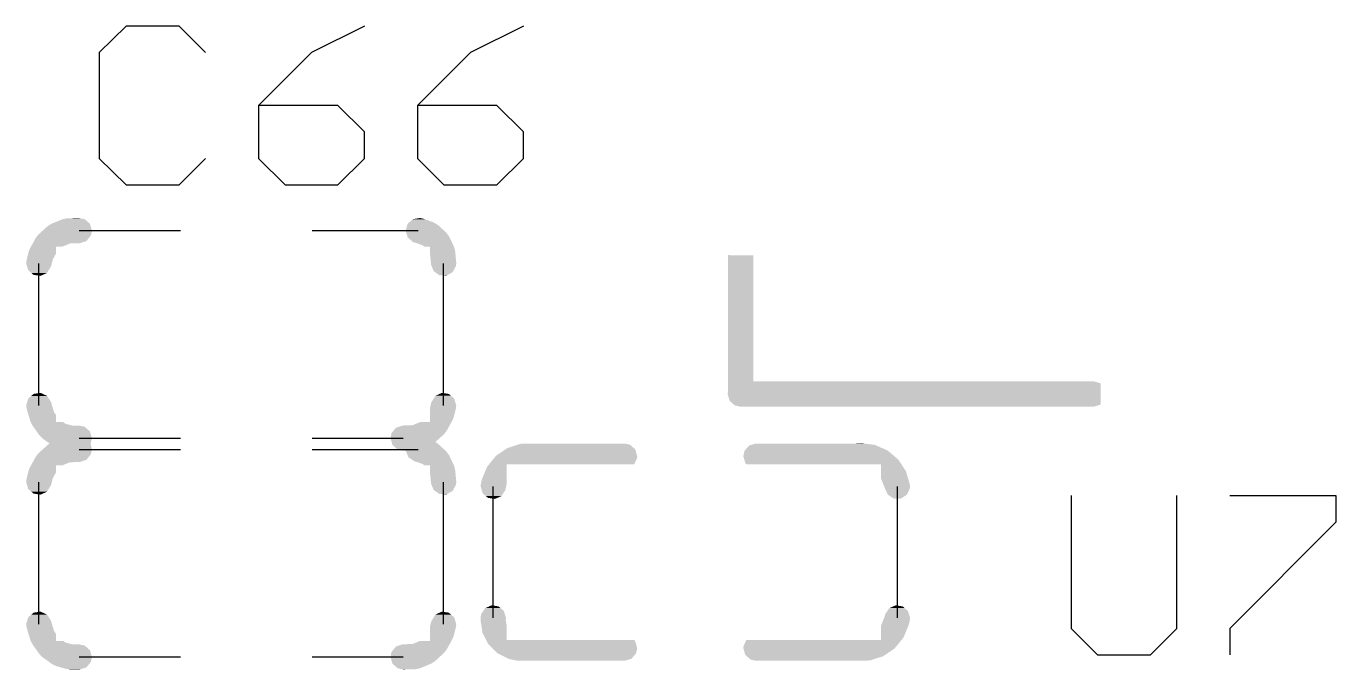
# Model space of a CAD drawing. Extents: x 0 to 3.48, y -0.08 to 2.34.
# Drawn here: x 0.3761 to 0.6354, y 0.6624 to 0.7898 of the extents above; entities that cross this region are included whole.
import ezdxf

# ---------------------------------------------------------------- set-up
doc = ezdxf.new("R2010")
doc.units = 0
doc.layers.add('GTO', color=7, linetype='Continuous')

msp = doc.modelspace()

# ---------------------------------------------------------------- linework, layer by layer
at = {"layer": 'GTO'}
for points in [[(0.4116, 0.7846), (0.4064, 0.7898), (0.3959, 0.7898), (0.3906, 0.7846), (0.3906, 0.7636), (0.3959, 0.7584), (0.4064, 0.7584), (0.4116, 0.7636)], [(0.4431, 0.7898), (0.4326, 0.7846), (0.4221, 0.7741), (0.4221, 0.7636), (0.4274, 0.7584), (0.4378, 0.7584), (0.4431, 0.7636), (0.4431, 0.7689), (0.4378, 0.7741), (0.4221, 0.7741)], [(0.4746, 0.7898), (0.4641, 0.7846), (0.4536, 0.7741), (0.4536, 0.7636), (0.4588, 0.7584), (0.4693, 0.7584), (0.4746, 0.7636), (0.4746, 0.7689), (0.4693, 0.7741), (0.4536, 0.7741)], [(0.38665, 0.74934), (0.40668, 0.74934)], [(0.43273, 0.74934), (0.45376, 0.74934)], [(0.37863, 0.71475), (0.37863, 0.74286)], [(0.45877, 0.71475), (0.45877, 0.74286)], [(0.38665, 0.70826), (0.40668, 0.70826)], [(0.43273, 0.70826), (0.45076, 0.70826)], [(0.38665, 0.70604), (0.40668, 0.70604)], [(0.43273, 0.70604), (0.45376, 0.70604)], [(0.37863, 0.67145), (0.37863, 0.69956)], [(0.45877, 0.67145), (0.45877, 0.69956)], [(0.4686, 0.6727), (0.4686, 0.6987)], [(0.5486, 0.6727), (0.5486, 0.6987)], [(0.583, 0.6969), (0.583, 0.6706), (0.5882, 0.6654), (0.5987, 0.6654), (0.6039, 0.6706), (0.6039, 0.6969)], [(0.6144, 0.6969), (0.6354, 0.6969), (0.6354, 0.6916), (0.6144, 0.6706), (0.6144, 0.6654)], [(0.38665, 0.66496), (0.40668, 0.66496)], [(0.43273, 0.66496), (0.45076, 0.66496)]]:
    msp.add_lwpolyline(points, dxfattribs=at)
for points in [[(0.37856, 0.74857), (0.37941, 0.74934), (0.38899, 0.74857), (0.38915, 0.74934)], [(0.37941, 0.74934), (0.38038, 0.75022), (0.38915, 0.74934), (0.38889, 0.75022)], [(0.38038, 0.75022), (0.38111, 0.75068), (0.38889, 0.75022), (0.38876, 0.75068)], [(0.38111, 0.75068), (0.38113, 0.75069), (0.38876, 0.75068), (0.38875, 0.75069)], [(0.38113, 0.75069), (0.38333, 0.75159), (0.38875, 0.75069), (0.38773, 0.75159)], [(0.38333, 0.75159), (0.38343, 0.75161), (0.38773, 0.75159), (0.3877, 0.75161)], [(0.38343, 0.75161), (0.3842, 0.75177), (0.3877, 0.75161), (0.3869, 0.75177)], [(0.3842, 0.75177), (0.38658, 0.75184), (0.3869, 0.75177), (0.38658, 0.75184)], [(0.45126, 0.74934), (0.45157, 0.75041), (0.45886, 0.74934), (0.4577, 0.75041)], [(0.45138, 0.74894), (0.45126, 0.74934), (0.45929, 0.74894), (0.45886, 0.74934)], [(0.45157, 0.75041), (0.45165, 0.75067), (0.4577, 0.75041), (0.45728, 0.75067)], [(0.45165, 0.75067), (0.45193, 0.75093), (0.45728, 0.75067), (0.45687, 0.75093)], [(0.45193, 0.75093), (0.45269, 0.7516), (0.45687, 0.75093), (0.45503, 0.7516)], [(0.45269, 0.7516), (0.45303, 0.75166), (0.45503, 0.7516), (0.45489, 0.75166)], [(0.45303, 0.75166), (0.45387, 0.75179), (0.45489, 0.75166), (0.45434, 0.75179)], [(0.45387, 0.75179), (0.45408, 0.75182), (0.45434, 0.75179), (0.45408, 0.75182)], [(0.37712, 0.74622), (0.37743, 0.74679), (0.38341, 0.74622), (0.3848, 0.74679)], [(0.37743, 0.74679), (0.37746, 0.74684), (0.3848, 0.74679), (0.38672, 0.74684)], [(0.37746, 0.74684), (0.3777, 0.74727), (0.38672, 0.74684), (0.38805, 0.74727)], [(0.3777, 0.74727), (0.37805, 0.74792), (0.38805, 0.74727), (0.38858, 0.74792)], [(0.37805, 0.74792), (0.37839, 0.74835), (0.38858, 0.74792), (0.38894, 0.74835)], [(0.37839, 0.74835), (0.37856, 0.74857), (0.38894, 0.74835), (0.38899, 0.74857)], [(0.4516, 0.7482), (0.45138, 0.74894), (0.45984, 0.7482), (0.45929, 0.74894)], [(0.45165, 0.748), (0.4516, 0.7482), (0.45994, 0.748), (0.45984, 0.7482)], [(0.45271, 0.74708), (0.45165, 0.748), (0.46039, 0.74708), (0.45994, 0.748)], [(0.45343, 0.74686), (0.45271, 0.74708), (0.46049, 0.74686), (0.46039, 0.74708)], [(0.45467, 0.74641), (0.45343, 0.74686), (0.46071, 0.74641), (0.46049, 0.74686)], [(0.37624, 0.7436), (0.37652, 0.74477), (0.38138, 0.7436), (0.38203, 0.74477)], [(0.37652, 0.74477), (0.3766, 0.74509), (0.38203, 0.74477), (0.38203, 0.74509)], [(0.3766, 0.7451), (0.37684, 0.74572), (0.38203, 0.7451), (0.38203, 0.74572)], [(0.3766, 0.74509), (0.3766, 0.7451), (0.38203, 0.74509), (0.38203, 0.7451)], [(0.37684, 0.74572), (0.37709, 0.74617), (0.38203, 0.74572), (0.38203, 0.74617)], [(0.37709, 0.74618), (0.37712, 0.74622), (0.38337, 0.74618), (0.38341, 0.74622)], [(0.37709, 0.74617), (0.37709, 0.74617), (0.38203, 0.74617), (0.38204, 0.74617)], [(0.37709, 0.74617), (0.37709, 0.74618), (0.38336, 0.74617), (0.38337, 0.74618)], [(0.4549, 0.74619), (0.45467, 0.74641), (0.46081, 0.74619), (0.46071, 0.74641)], [(0.45492, 0.74618), (0.4549, 0.74619), (0.46082, 0.74618), (0.46081, 0.74619)], [(0.45492, 0.74617), (0.45492, 0.74618), (0.46082, 0.74617), (0.46082, 0.74618)], [(0.45608, 0.74533), (0.45608, 0.74617), (0.46105, 0.74533), (0.46082, 0.74617)], [(0.45608, 0.7445), (0.45608, 0.74533), (0.46113, 0.7445), (0.46105, 0.74533)], [(0.45611, 0.74443), (0.45608, 0.7445), (0.46114, 0.74443), (0.46113, 0.7445)], [(0.45612, 0.74442), (0.45611, 0.74443), (0.46114, 0.74442), (0.46114, 0.74443)], [(0.45624, 0.74309), (0.45612, 0.74442), (0.46126, 0.74309), (0.46114, 0.74442)], [(0.5151, 0.74447), (0.5151, 0.74448), (0.5201, 0.74447), (0.5151, 0.74448)], [(0.5151, 0.71951), (0.5151, 0.74447), (0.5201, 0.71951), (0.5201, 0.74447)], [(0.37613, 0.74285), (0.3762, 0.74344), (0.3812, 0.74285), (0.38135, 0.74344)], [(0.3763, 0.74227), (0.37613, 0.74285), (0.38106, 0.74227), (0.3812, 0.74285)], [(0.3762, 0.74344), (0.37624, 0.7436), (0.38135, 0.74344), (0.38138, 0.7436)], [(0.37653, 0.74151), (0.3763, 0.74227), (0.38059, 0.74151), (0.38106, 0.74227)], [(0.37717, 0.74094), (0.37653, 0.74151), (0.38024, 0.74094), (0.38059, 0.74151)], [(0.45626, 0.74285), (0.45624, 0.74309), (0.46127, 0.74285), (0.46126, 0.74309)], [(0.45628, 0.74262), (0.45626, 0.74285), (0.46125, 0.74262), (0.46127, 0.74285)], [(0.45639, 0.74234), (0.45628, 0.74262), (0.46122, 0.74234), (0.46125, 0.74262)], [(0.4568, 0.74132), (0.45639, 0.74234), (0.46067, 0.74132), (0.46122, 0.74234)], [(0.37758, 0.74059), (0.37717, 0.74094), (0.37944, 0.74059), (0.38024, 0.74094)], [(0.37896, 0.74038), (0.37758, 0.74059), (0.37896, 0.74038), (0.37944, 0.74059)], [(0.4571, 0.74111), (0.4568, 0.74132), (0.46055, 0.74111), (0.46067, 0.74132)], [(0.45793, 0.74051), (0.4571, 0.74111), (0.45948, 0.74051), (0.46055, 0.74111)], [(0.45933, 0.74043), (0.45793, 0.74051), (0.45933, 0.74043), (0.45948, 0.74051)], [(0.5151, 0.7195), (0.5151, 0.71951), (0.52011, 0.7195), (0.5201, 0.71951)], [(0.5151, 0.71909), (0.5151, 0.7195), (0.58888, 0.71909), (0.5875, 0.7195)], [(0.5151, 0.7177), (0.5151, 0.71909), (0.58888, 0.7177), (0.58888, 0.71909)], [(0.37635, 0.71546), (0.37655, 0.71612), (0.38103, 0.71546), (0.3806, 0.71612)], [(0.37655, 0.71612), (0.37715, 0.71663), (0.3806, 0.71612), (0.38027, 0.71663)], [(0.37715, 0.71663), (0.37761, 0.71702), (0.38027, 0.71663), (0.37942, 0.71702)], [(0.37761, 0.71702), (0.379, 0.71722), (0.37942, 0.71702), (0.379, 0.71722)], [(0.45634, 0.71533), (0.45681, 0.71609), (0.4611, 0.71533), (0.46088, 0.71609)], [(0.45681, 0.71609), (0.45716, 0.71665), (0.46088, 0.71609), (0.46023, 0.71665)], [(0.45716, 0.71665), (0.45796, 0.71701), (0.46023, 0.71665), (0.45982, 0.71701)], [(0.45796, 0.71701), (0.45844, 0.71722), (0.45982, 0.71701), (0.45844, 0.71722)], [(0.515, 0.717), (0.5151, 0.7177), (0.58888, 0.717), (0.58888, 0.7177)], [(0.51539, 0.71566), (0.515, 0.717), (0.58888, 0.71566), (0.58888, 0.717)], [(0.51624, 0.71491), (0.51539, 0.71566), (0.58888, 0.71491), (0.58888, 0.71566)], [(0.37613, 0.71475), (0.37635, 0.71546), (0.38124, 0.71475), (0.38103, 0.71546)], [(0.37624, 0.71403), (0.37613, 0.71475), (0.38145, 0.71403), (0.38124, 0.71475)], [(0.37642, 0.71341), (0.37624, 0.71403), (0.38164, 0.71341), (0.38145, 0.71403)], [(0.37659, 0.71285), (0.37642, 0.71341), (0.38203, 0.71285), (0.38164, 0.71341)], [(0.45608, 0.71424), (0.4562, 0.71475), (0.46121, 0.71424), (0.46127, 0.71475)], [(0.45608, 0.71416), (0.45608, 0.71424), (0.4612, 0.71416), (0.46121, 0.71424)], [(0.45608, 0.7125), (0.45608, 0.71416), (0.4608, 0.7125), (0.4612, 0.71416)], [(0.4562, 0.71475), (0.45634, 0.71533), (0.46127, 0.71475), (0.4611, 0.71533)], [(0.51645, 0.71473), (0.51624, 0.71491), (0.58828, 0.71473), (0.58888, 0.71491)], [(0.5175, 0.7145), (0.51645, 0.71473), (0.5875, 0.7145), (0.58828, 0.71473)], [(0.37696, 0.7116), (0.37659, 0.71285), (0.38203, 0.7116), (0.38203, 0.71285)], [(0.37704, 0.71143), (0.37696, 0.7116), (0.38203, 0.71143), (0.38203, 0.7116)], [(0.37704, 0.71142), (0.37704, 0.71143), (0.38346, 0.71142), (0.38345, 0.71143)], [(0.37718, 0.71114), (0.37704, 0.71142), (0.38386, 0.71114), (0.38346, 0.71142)], [(0.37718, 0.71113), (0.37718, 0.71114), (0.38386, 0.71113), (0.38386, 0.71114)], [(0.37731, 0.71087), (0.37718, 0.71113), (0.3848, 0.71087), (0.38386, 0.71113)], [(0.37742, 0.71072), (0.37731, 0.71087), (0.38536, 0.71072), (0.3848, 0.71087)], [(0.37755, 0.71052), (0.37742, 0.71072), (0.3877, 0.71052), (0.38675, 0.71072)], [(0.3782, 0.7096), (0.37755, 0.71052), (0.38875, 0.7096), (0.3877, 0.71052)], [(0.38536, 0.71072), (0.38657, 0.71076), (0.38675, 0.71072), (0.38657, 0.71076)], [(0.44935, 0.71033), (0.45069, 0.71076), (0.45971, 0.71033), (0.45994, 0.71076)], [(0.45069, 0.71076), (0.4526, 0.71081), (0.45994, 0.71076), (0.45997, 0.71081)], [(0.4526, 0.71081), (0.45399, 0.71138), (0.45998, 0.71081), (0.46029, 0.71138)], [(0.4526, 0.71081), (0.4526, 0.71081), (0.45997, 0.71081), (0.45998, 0.71081)], [(0.45399, 0.71138), (0.45404, 0.71142), (0.46029, 0.71138), (0.46031, 0.71142)], [(0.45404, 0.71142), (0.45404, 0.71143), (0.46031, 0.71142), (0.46031, 0.71143)], [(0.45607, 0.71143), (0.45608, 0.71143), (0.46031, 0.71143), (0.46032, 0.71143)], [(0.45608, 0.71189), (0.45608, 0.7125), (0.46056, 0.71189), (0.4608, 0.7125)], [(0.45608, 0.71143), (0.45608, 0.71189), (0.46032, 0.71143), (0.46056, 0.71189)], [(0.37874, 0.70883), (0.3782, 0.7096), (0.38898, 0.70883), (0.38875, 0.7096)], [(0.3793, 0.70826), (0.37874, 0.70883), (0.38915, 0.70826), (0.38898, 0.70883)], [(0.37933, 0.70823), (0.3793, 0.70826), (0.38914, 0.70823), (0.38915, 0.70826)], [(0.38075, 0.70721), (0.37933, 0.70823), (0.3889, 0.70721), (0.38914, 0.70823)], [(0.44826, 0.70826), (0.44842, 0.70903), (0.45799, 0.70826), (0.45884, 0.70903)], [(0.44848, 0.70751), (0.44826, 0.70826), (0.45716, 0.70751), (0.45799, 0.70826)], [(0.44842, 0.70903), (0.44846, 0.70925), (0.45884, 0.70903), (0.45901, 0.70925)], [(0.44846, 0.70925), (0.44882, 0.70968), (0.45901, 0.70925), (0.45935, 0.70968)], [(0.44882, 0.70968), (0.44935, 0.71033), (0.45935, 0.70968), (0.45971, 0.71033)], [(0.37839, 0.70505), (0.37856, 0.70527), (0.38894, 0.70505), (0.38899, 0.70527)], [(0.37856, 0.70527), (0.37941, 0.70604), (0.38899, 0.70527), (0.38915, 0.70604)], [(0.37941, 0.70604), (0.38038, 0.70692), (0.38915, 0.70604), (0.38894, 0.70692)], [(0.38038, 0.70692), (0.38068, 0.70715), (0.38894, 0.70692), (0.38889, 0.70715)], [(0.38069, 0.70715), (0.38075, 0.7072), (0.38889, 0.70715), (0.3889, 0.7072)], [(0.38075, 0.7072), (0.38075, 0.70721), (0.3889, 0.7072), (0.3889, 0.70721)], [(0.44848, 0.7075), (0.44848, 0.70751), (0.45716, 0.7075), (0.45716, 0.70751)], [(0.44848, 0.70749), (0.44848, 0.7075), (0.45717, 0.70749), (0.45716, 0.7075)], [(0.44859, 0.70711), (0.44848, 0.70749), (0.4577, 0.70711), (0.45717, 0.70749)], [(0.44865, 0.70691), (0.44859, 0.70711), (0.45792, 0.70691), (0.4577, 0.70711)], [(0.4497, 0.70599), (0.44865, 0.70691), (0.45892, 0.70599), (0.45792, 0.70691)], [(0.45077, 0.70577), (0.4497, 0.70599), (0.45915, 0.70577), (0.45892, 0.70599)], [(0.45083, 0.70576), (0.45077, 0.70577), (0.45083, 0.70576), (0.45127, 0.70577)], [(0.45128, 0.70576), (0.45127, 0.70577), (0.45916, 0.70576), (0.45915, 0.70577)], [(0.45133, 0.70564), (0.45128, 0.70576), (0.45929, 0.70564), (0.45916, 0.70576)], [(0.45164, 0.7049), (0.45133, 0.70564), (0.45984, 0.7049), (0.45929, 0.70564)], [(0.4691, 0.70473), (0.47102, 0.70604), (0.49709, 0.70473), (0.49671, 0.70604)], [(0.47102, 0.70604), (0.47138, 0.70629), (0.49671, 0.70604), (0.49643, 0.70629)], [(0.47138, 0.70629), (0.47348, 0.70697), (0.49643, 0.70629), (0.49566, 0.70697)], [(0.47348, 0.70697), (0.47401, 0.70714), (0.49566, 0.70697), (0.49489, 0.70714)], [(0.47401, 0.70714), (0.47674, 0.7072), (0.49489, 0.70714), (0.4946, 0.7072)], [(0.5181, 0.7047), (0.51834, 0.70575), (0.54799, 0.7047), (0.54675, 0.70575)], [(0.51834, 0.70575), (0.51838, 0.70581), (0.54675, 0.70575), (0.54669, 0.70581)], [(0.51838, 0.70581), (0.51926, 0.70681), (0.54669, 0.70581), (0.54442, 0.70681)], [(0.51926, 0.70681), (0.51964, 0.70692), (0.54442, 0.70681), (0.54417, 0.70692)], [(0.51964, 0.70692), (0.5206, 0.7072), (0.54417, 0.70692), (0.54197, 0.7072)], [(0.54044, 0.7072), (0.54143, 0.70727), (0.54197, 0.7072), (0.54143, 0.70727)], [(0.37684, 0.70242), (0.37709, 0.70287), (0.38203, 0.70242), (0.38203, 0.70287)], [(0.37709, 0.70288), (0.37712, 0.70292), (0.38337, 0.70288), (0.38341, 0.70292)], [(0.37709, 0.70287), (0.37709, 0.70287), (0.38203, 0.70287), (0.38204, 0.70287)], [(0.37709, 0.70287), (0.37709, 0.70288), (0.38336, 0.70287), (0.38337, 0.70288)], [(0.37712, 0.70292), (0.37743, 0.70349), (0.38341, 0.70292), (0.3848, 0.70349)], [(0.37743, 0.70349), (0.37746, 0.70354), (0.3848, 0.70349), (0.38672, 0.70354)], [(0.37746, 0.70354), (0.3777, 0.70397), (0.38672, 0.70354), (0.38805, 0.70397)], [(0.3777, 0.70397), (0.37805, 0.70462), (0.38805, 0.70397), (0.38858, 0.70462)], [(0.37805, 0.70462), (0.37839, 0.70505), (0.38858, 0.70462), (0.38894, 0.70505)], [(0.45182, 0.70447), (0.45164, 0.7049), (0.46005, 0.70447), (0.45984, 0.7049)], [(0.45297, 0.70367), (0.45182, 0.70447), (0.46044, 0.70367), (0.46005, 0.70447)], [(0.45343, 0.70356), (0.45297, 0.70367), (0.46049, 0.70356), (0.46044, 0.70367)], [(0.45467, 0.70311), (0.45343, 0.70356), (0.46071, 0.70311), (0.46049, 0.70356)], [(0.4549, 0.70289), (0.45467, 0.70311), (0.46081, 0.70289), (0.46071, 0.70311)], [(0.45492, 0.70288), (0.4549, 0.70289), (0.46082, 0.70288), (0.46081, 0.70289)], [(0.45492, 0.70287), (0.45492, 0.70288), (0.46082, 0.70287), (0.46082, 0.70288)], [(0.45608, 0.70203), (0.45608, 0.70287), (0.46105, 0.70203), (0.46082, 0.70287)], [(0.46737, 0.70258), (0.46776, 0.70307), (0.47123, 0.70258), (0.47123, 0.70307)], [(0.46776, 0.70307), (0.46777, 0.70307), (0.47123, 0.70307), (0.47124, 0.70307)], [(0.46777, 0.70308), (0.4688, 0.70435), (0.4965, 0.70308), (0.49708, 0.70435)], [(0.46777, 0.70307), (0.46777, 0.70308), (0.4965, 0.70307), (0.4965, 0.70308)], [(0.4688, 0.70435), (0.46908, 0.7047), (0.49708, 0.70435), (0.4971, 0.7047)], [(0.46908, 0.7047), (0.4691, 0.70473), (0.4971, 0.7047), (0.49709, 0.70473)], [(0.5183, 0.70402), (0.5181, 0.7047), (0.54879, 0.70402), (0.54799, 0.7047)], [(0.51849, 0.70336), (0.5183, 0.70402), (0.54922, 0.70336), (0.54879, 0.70402)], [(0.5187, 0.70308), (0.51849, 0.70336), (0.5494, 0.70308), (0.54922, 0.70336)], [(0.5187, 0.70307), (0.5187, 0.70308), (0.5494, 0.70307), (0.5494, 0.70308)], [(0.54538, 0.70307), (0.54537, 0.70307), (0.54941, 0.70307), (0.5494, 0.70307)], [(0.54538, 0.7017), (0.54538, 0.70307), (0.5503, 0.7017), (0.54941, 0.70307)], [(0.37613, 0.69955), (0.3762, 0.70014), (0.3812, 0.69955), (0.38135, 0.70014)], [(0.3762, 0.70014), (0.37624, 0.7003), (0.38135, 0.70014), (0.38138, 0.7003)], [(0.37624, 0.7003), (0.37652, 0.70147), (0.38138, 0.7003), (0.38203, 0.70147)], [(0.37652, 0.70147), (0.3766, 0.70179), (0.38203, 0.70147), (0.38203, 0.70179)], [(0.3766, 0.7018), (0.37684, 0.70242), (0.38203, 0.7018), (0.38203, 0.70242)], [(0.3766, 0.70179), (0.3766, 0.7018), (0.38203, 0.70179), (0.38203, 0.7018)], [(0.45608, 0.7012), (0.45608, 0.70203), (0.46113, 0.7012), (0.46105, 0.70203)], [(0.45611, 0.70113), (0.45608, 0.7012), (0.46114, 0.70113), (0.46113, 0.7012)], [(0.45612, 0.70112), (0.45611, 0.70113), (0.46114, 0.70112), (0.46114, 0.70113)], [(0.45624, 0.69979), (0.45612, 0.70112), (0.46126, 0.69979), (0.46114, 0.70112)], [(0.46613, 0.69905), (0.46632, 0.70003), (0.47123, 0.69905), (0.47123, 0.70003)], [(0.46632, 0.70003), (0.46737, 0.70258), (0.47123, 0.70003), (0.47123, 0.70258)], [(0.54538, 0.70028), (0.54538, 0.7017), (0.55072, 0.70028), (0.5503, 0.7017)], [(0.54585, 0.69905), (0.54538, 0.70028), (0.55108, 0.69905), (0.55072, 0.70028)], [(0.3763, 0.69897), (0.37613, 0.69955), (0.38106, 0.69897), (0.3812, 0.69955)], [(0.37653, 0.69821), (0.3763, 0.69897), (0.38059, 0.69821), (0.38106, 0.69897)], [(0.37717, 0.69764), (0.37653, 0.69821), (0.38024, 0.69764), (0.38059, 0.69821)], [(0.37758, 0.69729), (0.37717, 0.69764), (0.37944, 0.69729), (0.38024, 0.69764)], [(0.45626, 0.69955), (0.45624, 0.69979), (0.46127, 0.69955), (0.46126, 0.69979)], [(0.45628, 0.69932), (0.45626, 0.69955), (0.46125, 0.69932), (0.46127, 0.69955)], [(0.45639, 0.69904), (0.45628, 0.69932), (0.46122, 0.69904), (0.46125, 0.69932)], [(0.4568, 0.69802), (0.45639, 0.69904), (0.46067, 0.69802), (0.46122, 0.69904)], [(0.4571, 0.69781), (0.4568, 0.69802), (0.46055, 0.69781), (0.46067, 0.69802)], [(0.45793, 0.69721), (0.4571, 0.69781), (0.45948, 0.69721), (0.46055, 0.69781)], [(0.4661, 0.6987), (0.46612, 0.69902), (0.47115, 0.6987), (0.47123, 0.69902)], [(0.46621, 0.69835), (0.4661, 0.6987), (0.47108, 0.69835), (0.47115, 0.6987)], [(0.46612, 0.69902), (0.46613, 0.69905), (0.47123, 0.69902), (0.47123, 0.69905)], [(0.46632, 0.69796), (0.46621, 0.69835), (0.47099, 0.69796), (0.47108, 0.69835)], [(0.4665, 0.69736), (0.46632, 0.69796), (0.47059, 0.69736), (0.47099, 0.69796)], [(0.54599, 0.6987), (0.54585, 0.69905), (0.5511, 0.6987), (0.55108, 0.69905)], [(0.54613, 0.69835), (0.54599, 0.6987), (0.55107, 0.69835), (0.5511, 0.6987)], [(0.54615, 0.6983), (0.54613, 0.69835), (0.55107, 0.6983), (0.55107, 0.69835)], [(0.54671, 0.69707), (0.54615, 0.6983), (0.55048, 0.69707), (0.55107, 0.6983)], [(0.37896, 0.69708), (0.37758, 0.69729), (0.37896, 0.69708), (0.37944, 0.69729)], [(0.45933, 0.69713), (0.45793, 0.69721), (0.45933, 0.69713), (0.45948, 0.69721)], [(0.46714, 0.69679), (0.4665, 0.69736), (0.47021, 0.69679), (0.47059, 0.69736)], [(0.46755, 0.69644), (0.46714, 0.69679), (0.46941, 0.69644), (0.47021, 0.69679)], [(0.46893, 0.69623), (0.46755, 0.69644), (0.46893, 0.69623), (0.46941, 0.69644)], [(0.54676, 0.69704), (0.54671, 0.69707), (0.55047, 0.69704), (0.55048, 0.69707)], [(0.54788, 0.69631), (0.54676, 0.69704), (0.5493, 0.69631), (0.55047, 0.69704)], [(0.54928, 0.6963), (0.54788, 0.69631), (0.54928, 0.6963), (0.5493, 0.69631)], [(0.46662, 0.67404), (0.46699, 0.67461), (0.47071, 0.67404), (0.47006, 0.67461)], [(0.46699, 0.67461), (0.4678, 0.67496), (0.47006, 0.67461), (0.46965, 0.67496)], [(0.4678, 0.67496), (0.46827, 0.67517), (0.46965, 0.67496), (0.46827, 0.67517)], [(0.54662, 0.67404), (0.54699, 0.67461), (0.55071, 0.67404), (0.55006, 0.67461)], [(0.54699, 0.67461), (0.5478, 0.67496), (0.55006, 0.67461), (0.54965, 0.67496)], [(0.5478, 0.67496), (0.54827, 0.67517), (0.54965, 0.67496), (0.54827, 0.67517)], [(0.37613, 0.67145), (0.37635, 0.67216), (0.38124, 0.67145), (0.38103, 0.67216)], [(0.37635, 0.67216), (0.37655, 0.67282), (0.38103, 0.67216), (0.3806, 0.67282)], [(0.37655, 0.67282), (0.37715, 0.67333), (0.3806, 0.67282), (0.38027, 0.67333)], [(0.37715, 0.67333), (0.37761, 0.67372), (0.38027, 0.67333), (0.37942, 0.67372)], [(0.37761, 0.67372), (0.379, 0.67392), (0.37942, 0.67372), (0.379, 0.67392)], [(0.4562, 0.67145), (0.45634, 0.67203), (0.46127, 0.67145), (0.4611, 0.67203)], [(0.45634, 0.67203), (0.45681, 0.67279), (0.4611, 0.67203), (0.46088, 0.67279)], [(0.45681, 0.67279), (0.45716, 0.67335), (0.46088, 0.67279), (0.46023, 0.67335)], [(0.45716, 0.67335), (0.45796, 0.67371), (0.46023, 0.67335), (0.45982, 0.67371)], [(0.45796, 0.67371), (0.45844, 0.67392), (0.45982, 0.67371), (0.45844, 0.67392)], [(0.46608, 0.6722), (0.46609, 0.67239), (0.47108, 0.6722), (0.47109, 0.67239)], [(0.46623, 0.67127), (0.46608, 0.6722), (0.47123, 0.67127), (0.47108, 0.6722)], [(0.46609, 0.67247), (0.4661, 0.6727), (0.47109, 0.67247), (0.4711, 0.6727)], [(0.46609, 0.67239), (0.46609, 0.67247), (0.47109, 0.67239), (0.47109, 0.67247)], [(0.4661, 0.67272), (0.46611, 0.67293), (0.4711, 0.67272), (0.47104, 0.67293)], [(0.4661, 0.6727), (0.4661, 0.67272), (0.4711, 0.6727), (0.4711, 0.67272)], [(0.46611, 0.67293), (0.46621, 0.67344), (0.47104, 0.67293), (0.47088, 0.67344)], [(0.46621, 0.67344), (0.46662, 0.67404), (0.47088, 0.67344), (0.47071, 0.67404)], [(0.54547, 0.67137), (0.54585, 0.67235), (0.55089, 0.67137), (0.55108, 0.67235)], [(0.54585, 0.67235), (0.54599, 0.6727), (0.55108, 0.67235), (0.5511, 0.6727)], [(0.54599, 0.6727), (0.54613, 0.67305), (0.5511, 0.6727), (0.551, 0.67305)], [(0.54613, 0.67305), (0.54621, 0.67344), (0.551, 0.67305), (0.55088, 0.67344)], [(0.54621, 0.67344), (0.54662, 0.67404), (0.55088, 0.67344), (0.55071, 0.67404)], [(0.37624, 0.67073), (0.37613, 0.67145), (0.38145, 0.67073), (0.38124, 0.67145)], [(0.37642, 0.67011), (0.37624, 0.67073), (0.38164, 0.67011), (0.38145, 0.67073)], [(0.37659, 0.66955), (0.37642, 0.67011), (0.38203, 0.66955), (0.38164, 0.67011)], [(0.37696, 0.6683), (0.37659, 0.66955), (0.38203, 0.6683), (0.38203, 0.66955)], [(0.45608, 0.67094), (0.4562, 0.67145), (0.46121, 0.67094), (0.46127, 0.67145)], [(0.45608, 0.67086), (0.45608, 0.67094), (0.4612, 0.67086), (0.46121, 0.67094)], [(0.45608, 0.6692), (0.45608, 0.67086), (0.4608, 0.6692), (0.4612, 0.67086)], [(0.45608, 0.66859), (0.45608, 0.6692), (0.46056, 0.66859), (0.4608, 0.6692)], [(0.46648, 0.66971), (0.46623, 0.67127), (0.47123, 0.66971), (0.47123, 0.67127)], [(0.46718, 0.66833), (0.46648, 0.66971), (0.47123, 0.66833), (0.47123, 0.66971)], [(0.54538, 0.67112), (0.54547, 0.67137), (0.55078, 0.67112), (0.55089, 0.67137)], [(0.54538, 0.66882), (0.54538, 0.67112), (0.54983, 0.66882), (0.55078, 0.67112)], [(0.37704, 0.66813), (0.37696, 0.6683), (0.38203, 0.66813), (0.38203, 0.6683)], [(0.37704, 0.66812), (0.37704, 0.66813), (0.38346, 0.66812), (0.38345, 0.66813)], [(0.37718, 0.66784), (0.37704, 0.66812), (0.38386, 0.66784), (0.38346, 0.66812)], [(0.37718, 0.66783), (0.37718, 0.66784), (0.38386, 0.66783), (0.38386, 0.66784)], [(0.37731, 0.66757), (0.37718, 0.66783), (0.3848, 0.66757), (0.38386, 0.66783)], [(0.37742, 0.66742), (0.37731, 0.66757), (0.38536, 0.66742), (0.3848, 0.66757)], [(0.37755, 0.66722), (0.37742, 0.66742), (0.3877, 0.66722), (0.38675, 0.66742)], [(0.3782, 0.6663), (0.37755, 0.66722), (0.38875, 0.6663), (0.3877, 0.66722)], [(0.38536, 0.66742), (0.38657, 0.66746), (0.38675, 0.66742), (0.38657, 0.66746)], [(0.44846, 0.66595), (0.44882, 0.66638), (0.45901, 0.66595), (0.45935, 0.66638)], [(0.44882, 0.66638), (0.44935, 0.66703), (0.45935, 0.66638), (0.45971, 0.66703)], [(0.44935, 0.66703), (0.45069, 0.66746), (0.45971, 0.66703), (0.45994, 0.66746)], [(0.45069, 0.66746), (0.4526, 0.66751), (0.45994, 0.66746), (0.45997, 0.66751)], [(0.4526, 0.66751), (0.45399, 0.66808), (0.45998, 0.66751), (0.46029, 0.66808)], [(0.4526, 0.66751), (0.4526, 0.66751), (0.45997, 0.66751), (0.45998, 0.66751)], [(0.45399, 0.66808), (0.45404, 0.66812), (0.46029, 0.66808), (0.46031, 0.66812)], [(0.45404, 0.66812), (0.45404, 0.66813), (0.46031, 0.66812), (0.46031, 0.66813)], [(0.45607, 0.66813), (0.45608, 0.66813), (0.46031, 0.66813), (0.46032, 0.66813)], [(0.45608, 0.66813), (0.45608, 0.66859), (0.46032, 0.66813), (0.46056, 0.66859)], [(0.46719, 0.66832), (0.46719, 0.66833), (0.4965, 0.66832), (0.4965, 0.66833)], [(0.46719, 0.66833), (0.46719, 0.66833), (0.4965, 0.66833), (0.47123, 0.66833)], [(0.46733, 0.66804), (0.46719, 0.66832), (0.49671, 0.66804), (0.4965, 0.66832)], [(0.46763, 0.66746), (0.46733, 0.66804), (0.49688, 0.66746), (0.49671, 0.66804)], [(0.4684, 0.6667), (0.46763, 0.66746), (0.4971, 0.6667), (0.49688, 0.66746)], [(0.46942, 0.66568), (0.4684, 0.6667), (0.49688, 0.66568), (0.4971, 0.6667)], [(0.5181, 0.6667), (0.51813, 0.66705), (0.54812, 0.6667), (0.5484, 0.66705)], [(0.51811, 0.66667), (0.5181, 0.6667), (0.5481, 0.66667), (0.54812, 0.6667)], [(0.51849, 0.66536), (0.51811, 0.66667), (0.54618, 0.66536), (0.5481, 0.66667)], [(0.51813, 0.66705), (0.5187, 0.66832), (0.5484, 0.66705), (0.54943, 0.66832)], [(0.5187, 0.66832), (0.5187, 0.66833), (0.54943, 0.66832), (0.54943, 0.66833)], [(0.5187, 0.66833), (0.5187, 0.66833), (0.54537, 0.66833), (0.5187, 0.66833)], [(0.54537, 0.66833), (0.54538, 0.66833), (0.54943, 0.66833), (0.54944, 0.66833)], [(0.54538, 0.66833), (0.54538, 0.66882), (0.54944, 0.66833), (0.54983, 0.66882)], [(0.37874, 0.66553), (0.3782, 0.6663), (0.38898, 0.66553), (0.38875, 0.6663)], [(0.3793, 0.66496), (0.37874, 0.66553), (0.38915, 0.66496), (0.38898, 0.66553)], [(0.37933, 0.66493), (0.3793, 0.66496), (0.38914, 0.66493), (0.38915, 0.66496)], [(0.38066, 0.66398), (0.37933, 0.66493), (0.38895, 0.66398), (0.38914, 0.66493)], [(0.3813, 0.66351), (0.38066, 0.66398), (0.38857, 0.66351), (0.38895, 0.66398)], [(0.44826, 0.66496), (0.44842, 0.66573), (0.45799, 0.66496), (0.45884, 0.66573)], [(0.44851, 0.66408), (0.44826, 0.66496), (0.45703, 0.66408), (0.45799, 0.66496)], [(0.44842, 0.66573), (0.44846, 0.66595), (0.45884, 0.66573), (0.45901, 0.66595)], [(0.44865, 0.66362), (0.44851, 0.66408), (0.4563, 0.66362), (0.45703, 0.66408)], [(0.4695, 0.66565), (0.46942, 0.66568), (0.49687, 0.66565), (0.49688, 0.66568)], [(0.4716, 0.66459), (0.4695, 0.66565), (0.49595, 0.66459), (0.49687, 0.66565)], [(0.47168, 0.66455), (0.4716, 0.66459), (0.4958, 0.66455), (0.49595, 0.66459)], [(0.47338, 0.66421), (0.47168, 0.66455), (0.49464, 0.66421), (0.4958, 0.66455)], [(0.4736, 0.6642), (0.47338, 0.66421), (0.4946, 0.6642), (0.49464, 0.66421)], [(0.51877, 0.66511), (0.51849, 0.66536), (0.54582, 0.66511), (0.54618, 0.66536)], [(0.51955, 0.66443), (0.51877, 0.66511), (0.54372, 0.66443), (0.54582, 0.66511)], [(0.52032, 0.66426), (0.51955, 0.66443), (0.5432, 0.66426), (0.54372, 0.66443)], [(0.5206, 0.6642), (0.52032, 0.66426), (0.54044, 0.6642), (0.5432, 0.66426)], [(0.3821, 0.66313), (0.3813, 0.66351), (0.38825, 0.66313), (0.38857, 0.66351)], [(0.38296, 0.66289), (0.3821, 0.66313), (0.38806, 0.66289), (0.38825, 0.66313)], [(0.3844, 0.6625), (0.38296, 0.66289), (0.38685, 0.6625), (0.38806, 0.66289)], [(0.38472, 0.66246), (0.3844, 0.6625), (0.38673, 0.66246), (0.38685, 0.6625)], [(0.38514, 0.66241), (0.38472, 0.66246), (0.38514, 0.66241), (0.38673, 0.66246)], [(0.44865, 0.66361), (0.44865, 0.66362), (0.45628, 0.66361), (0.4563, 0.66362)], [(0.44968, 0.66271), (0.44865, 0.66361), (0.45408, 0.66271), (0.45628, 0.66361)], [(0.4497, 0.66269), (0.44968, 0.66271), (0.45398, 0.66269), (0.45408, 0.66271)], [(0.4505, 0.66253), (0.4497, 0.66269), (0.4532, 0.66253), (0.45398, 0.66269)], [(0.45083, 0.66246), (0.4505, 0.66253), (0.45083, 0.66246), (0.4532, 0.66253)]]:
    msp.add_solid(points, dxfattribs=at)

doc.saveas('drawing.dxf')
